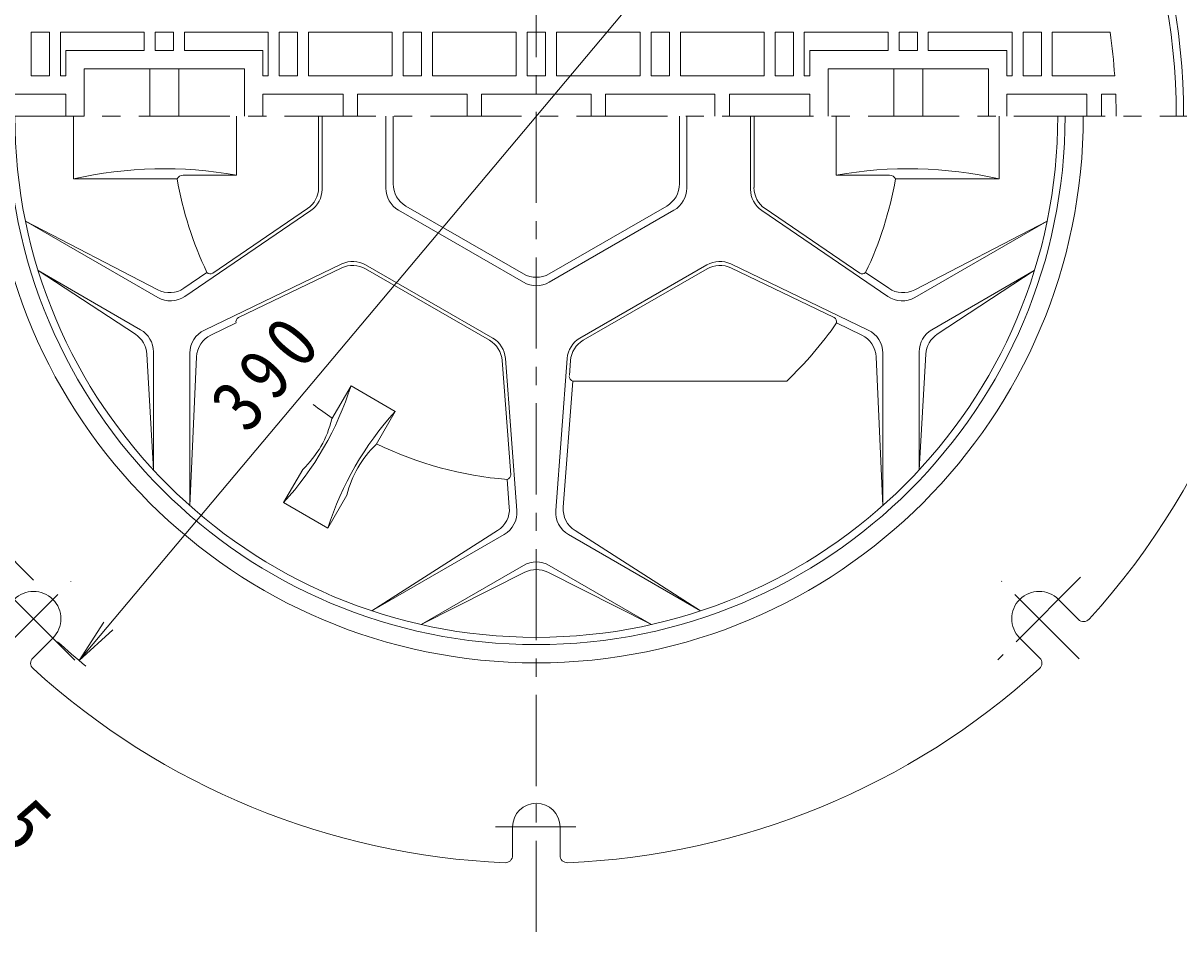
# Model space of a CAD drawing. Units: millimetres, scale not verified. Extents: x -491 to 384, y -667 to 704.
# Drawn here: x -194.2 to 122.7, y 15 to 264.3 of the extents above; entities that cross this region are included whole.
import ezdxf

# ---------------------------------------------------------------- set-up
doc = ezdxf.new("R2010")
doc.units = ezdxf.units.MM
doc.header["$LTSCALE"] = 5
doc.linetypes.add('CHAIN1', pattern=[8, 5, -1, 1, -1])
for name, color, linetype, lineweight in [('1-1_1-1ﾚｲﾔ', 2, 'Continuous', 18), ('1-2_1-2ﾚｲﾔ', 3, 'Continuous', 18), ('1-4_1-4ﾚｲﾔ', 7, 'Continuous', 18)]:
    doc.layers.add(name, color=color, linetype=linetype, lineweight=lineweight)
doc.styles.add('ＭＳ ゴシック', font='')
doc.styles.get('ＭＳ ゴシック').set_extended_font_data('MS Gothic')

msp = doc.modelspace()

# ---------------------------------------------------------------- linework, layer by layer
at = {"layer": '1-1_1-1ﾚｲﾔ', "linetype": 'CHAIN1'}
for p, q in [((-180.016, 89.578), (-202.706, 112.268)), ((-202.396, 89.938), (-181.108, 111.226)), ((95.755, 112.317), (73.066, 89.627)), ((95.396, 89.938), (74.108, 111.226)), ((-64.706, 43.833), (-42.682, 43.833))]:
    msp.add_line(p, q, dxfattribs=at)
at = {"layer": '1-1_1-1ﾚｲﾔ'}
for p, q in [((89.689, 106.251), (95.189, 100.751)), ((-186.082, 95.644), (-191.582, 90.145)), ((79.082, 95.644), (84.582, 90.145)), ((-60, 43.833), (-60, 36.011)), ((-47, 43.833), (-47, 36.012))]:
    msp.add_line(p, q, dxfattribs=at)
for centre, radius, start, end in [((-53.5, 238.833), 182.5, 0, 180), ((-53.5, 238.833), 177.5, 0, 180), ((-53.5, 238.833), 205, 317.68231, 42.31769), ((-53.5, 238.833), 204, 0, 38.38506), ((-53.5, 238.833), 195, 0, 37.81923), ((-53.5, 238.833), 193, 0, 37.66882), ((-53.5, 238.833), 184.5, 0, 37.41046), ((-53.5, 238.833), 150, 180, 0), ((-191.386, 100.948), 7.5, 315, 135), ((84.386, 100.948), 7.5, 45, 225), ((96.603, 102.166), 2, 225, 317.68182), ((-190.168, 88.73), 2, 135, 227.68182), ((83.168, 88.73), 2, 312.31818, 45), ((-53.5, 238.833), 205, 227.68231, 267.6002), ((-53.5, 238.833), 205, 272.39978, 312.31769), ((-53.5, 43.833), 6.5, 0, 180), ((-62, 36.011), 2, 267.60049, 0), ((-45, 36.012), 2, 180, 272.39951)]:
    msp.add_arc(centre, radius, start, end, dxfattribs=at)
at = {"layer": '1-2_1-2ﾚｲﾔ', "linetype": 'CHAIN1'}
for p, q in [((-53.5, 15.031), (-53.5, 475.901)), ((-282.52, 238.833), (173.55, 238.833))]:
    msp.add_line(p, q, dxfattribs=at)
at = {"layer": '1-2_1-2ﾚｲﾔ'}
for p, q in [((-192, 249.833), (-192, 261.833)), ((-192, 261.833), (-187, 261.833)), ((-187, 249.833), (-187, 261.833)), ((-184, 249.833), (-184, 261.833)), ((-161, 261.833), (-184, 261.833)), ((-161, 256.833), (-161, 261.833)), ((-158, 261.833), (-153, 261.833)), ((-158, 256.833), (-158, 261.833)), ((-153, 256.833), (-153, 261.833)), ((-150, 256.833), (-150, 261.833)), ((-124, 249.833), (-124, 261.833)), ((-124, 261.833), (-119, 261.833)), ((-119, 249.833), (-119, 261.833)), ((-116, 249.833), (-116, 261.833)), ((-90, 249.833), (-90, 261.833)), ((-90, 261.833), (-85, 261.833)), ((-85, 249.833), (-85, 261.833)), ((-82, 249.833), (-82, 261.833)), ((-51, 249.833), (-51, 261.833)), ((-25, 249.833), (-25, 261.833)), ((-22, 249.833), (-22, 261.833)), ((-17, 261.833), (-22, 261.833)), ((-17, 249.833), (-17, 261.833)), ((9, 249.833), (9, 261.833)), ((12, 249.833), (12, 261.833)), ((17, 261.833), (12, 261.833)), ((17, 249.833), (17, 261.833)), ((43, 256.833), (43, 261.833)), ((51, 261.833), (46, 261.833)), ((46, 256.833), (46, 261.833)), ((51, 256.833), (51, 261.833)), ((54, 261.833), (77, 261.833)), ((54, 256.833), (54, 261.833)), ((77, 249.833), (77, 261.833)), ((80, 249.833), (80, 261.833)), ((85, 261.833), (80, 261.833)), ((85, 249.833), (85, 261.833)), ((88, 249.833), (88, 261.833)), ((88, 261.833), (103.828, 261.833)), ((-182.5, 256.833), (-182.5, 249.833)), ((-182.5, 256.833), (-161, 256.833)), ((-158, 256.833), (-153, 256.833)), ((-150, 256.833), (-128.5, 256.833)), ((-128.5, 256.833), (-128.5, 249.833)), ((21.5, 256.833), (21.5, 249.833)), ((43, 256.833), (21.5, 256.833)), ((51, 256.833), (46, 256.833)), ((75.5, 256.833), (54, 256.833)), ((75.5, 256.833), (75.5, 249.833)), ((-177.5, 251.833), (-177.5, 238.833)), ((-177.5, 251.833), (-133.5, 251.833)), ((-159.5, 251.833), (-159.5, 238.833)), ((-151.5, 251.833), (-151.5, 238.833)), ((-133.5, 251.833), (-133.5, 238.833)), ((26.5, 251.833), (26.5, 238.833)), ((70.5, 251.833), (26.5, 251.833)), ((44.5, 251.833), (44.5, 238.833)), ((52.5, 251.833), (52.5, 238.833)), ((70.5, 251.833), (70.5, 238.833)), ((-192, 249.833), (-187, 249.833)), ((-182.5, 249.833), (-184, 249.833)), ((-127, 249.833), (-128.5, 249.833)), ((-124, 249.833), (-119, 249.833)), ((-93, 249.833), (-116, 249.833)), ((-90, 249.833), (-85, 249.833)), ((-59, 249.833), (-82, 249.833)), ((-56, 249.833), (-51, 249.833)), ((-48, 249.833), (-25, 249.833)), ((-17, 249.833), (-22, 249.833)), ((-14, 249.833), (9, 249.833)), ((17, 249.833), (12, 249.833)), ((20, 249.833), (21.5, 249.833)), ((75.5, 249.833), (77, 249.833)), ((85, 249.833), (80, 249.833)), ((88, 249.833), (105.119, 249.833)), ((-204.5, 244.833), (-182.5, 244.833)), ((-182.5, 244.833), (-182.5, 238.833)), ((-128.5, 244.833), (-128.5, 238.833)), ((-128.5, 244.833), (-106.5, 244.833)), ((-106.5, 238.833), (-106.5, 244.833)), ((-102.5, 238.833), (-102.5, 244.833)), ((-102.5, 244.833), (-72.5, 244.833)), ((-72.5, 238.833), (-72.5, 244.833)), ((-38.5, 238.833), (-38.5, 244.833)), ((-34.5, 238.833), (-34.5, 244.833)), ((-4.5, 244.833), (-34.5, 244.833)), ((-4.5, 238.833), (-4.5, 244.833)), ((-0.5, 238.833), (-0.5, 244.833)), ((21.5, 244.833), (-0.5, 244.833)), ((21.5, 244.833), (21.5, 238.833)), ((75.5, 244.833), (75.5, 238.833)), ((97.5, 244.833), (75.5, 244.833)), ((97.5, 238.833), (97.5, 244.833)), ((101.5, 238.833), (101.5, 244.833)), ((105.387, 244.833), (101.5, 244.833)), ((-113.197, 219.216), (-113.197, 238.833)), ((-112.25, 218.716), (-112.25, 238.833)), ((-94.75, 219.059), (-94.75, 238.833)), ((-92.75, 220.214), (-92.75, 238.833)), ((-14.25, 220.214), (-14.25, 238.833)), ((-12.25, 219.059), (-12.25, 238.833)), ((5.25, 218.716), (5.25, 238.833)), ((6.198, 219.216), (6.198, 238.833)), ((-149.865, 189.352), (-115.304, 212.933)), ((-116.252, 213.434), (-142.21, 195.722)), ((-91.25, 212.997), (-57, 193.223)), ((-89.25, 214.152), (-57, 195.532)), ((-17.75, 214.152), (-50, 195.532)), ((-15.75, 212.997), (-50, 193.223)), ((42.865, 189.352), (8.305, 212.933)), ((9.252, 213.434), (35.21, 195.722)), ((-157.311, 189.072), (-193.563, 210.002)), ((-157.303, 191.163), (-193.563, 210.002)), ((50.304, 191.163), (86.564, 210.002)), ((50.311, 189.072), (86.564, 210.002)), ((-144.535, 180.119), (-106.832, 198.259)), ((-106.873, 197.188), (-135.19, 183.564)), ((-100.338, 196.943), (-66.36, 177.325)), ((-100.297, 198.013), (-65.453, 177.896)), ((-6.702, 198.013), (-41.547, 177.896)), ((-6.662, 196.943), (-40.64, 177.325)), ((37.535, 180.119), (-0.168, 198.259)), ((-0.127, 197.188), (28.19, 183.564)), ((-162, 180.232), (-190.071, 196.439)), ((-163.452, 178.992), (-190.071, 196.439)), ((-150.131, 191.592), (-143.815, 195.901)), ((43.131, 191.592), (36.815, 195.901)), ((55, 180.232), (83.072, 196.439)), ((56.452, 178.992), (83.071, 196.439)), ((-142.728, 178.769), (-135.838, 182.084)), ((35.728, 178.769), (28.838, 182.084)), ((-160.3, 173.533), (-158.5, 141.756)), ((-158.5, 174.17), (-158.5, 141.756)), ((-148.5, 173.811), (-148.5, 131.95)), ((-146.686, 172.772), (-148.5, 131.95)), ((-62.88, 171.789), (-60.52, 140.453)), ((-58.83, 130.638), (-61.972, 172.359)), ((-48.169, 130.638), (-45.028, 172.359)), ((-44.43, 167.683), (-44.12, 171.789)), ((39.686, 172.772), (41.5, 131.95)), ((41.5, 173.811), (41.5, 131.95)), ((51.5, 174.17), (51.5, 141.756)), ((53.301, 173.533), (51.5, 141.756)), ((-109.562, 155.73), (-104.312, 164.824)), ((-104.312, 164.824), (-92.188, 157.824)), ((-46.097, 131.528), (-43.491, 166.132)), ((-43.491, 166.132), (15.163, 166.132)), ((-92.188, 157.824), (-97.438, 148.731)), ((-122.812, 132.781), (-117.562, 141.875)), ((-60.903, 131.528), (-61.477, 139.152)), ((-105.438, 134.874), (-110.688, 125.781)), ((-110.688, 125.781), (-122.812, 132.781)), ((-64.118, 125.102), (-98.563, 103.12)), ((-62.311, 124.05), (-98.563, 103.12)), ((-44.689, 124.05), (-8.436, 103.12)), ((-42.882, 125.102), (-8.436, 103.12)), ((-57, 115.569), (-85.071, 99.362)), ((-50, 115.569), (-21.928, 99.362)), ((-56.652, 113.691), (-85.071, 99.362)), ((-50.348, 113.691), (-21.928, 99.362))]:
    msp.add_line(p, q, dxfattribs=at)
for points in [[(-127, 249.833), (-127, 261.833), (-150, 261.833)], [(-93, 249.833), (-93, 261.833), (-116, 261.833)], [(-59, 249.833), (-59, 261.833), (-82, 261.833)], [(-56, 249.833), (-56, 261.833), (-51, 261.833)], [(-48, 249.833), (-48, 261.833), (-25, 261.833)], [(-14, 249.833), (-14, 261.833), (9, 261.833)], [(20, 249.833), (20, 261.833), (43, 261.833)], [(-68.5, 238.833), (-68.5, 244.833), (-38.5, 244.833)], [(-180.45, 238.833), (-180.45, 221.583), (-152.001, 221.583)], [(-150.37, 222.636), (-135.743, 222.636), (-135.743, 238.833)], [(43.37, 222.636), (28.743, 222.636), (28.743, 238.833)], [(73.45, 238.833), (73.45, 221.583), (45.001, 221.583)]]:
    msp.add_lwpolyline(points, dxfattribs=at)
for centre, radius, start, end in [((-53.5, 238.833), 175.5, 0, 180), ((-53.5, 238.833), 159, 3.96703, 8.31725), ((-53.5, 238.833), 159, 0, 2.16261), ((-53.5, 238.833), 145, 180, 0), ((-53.5, 238.833), 143, 180, 0), ((-155.5, 111.822), 112.562, 79.89095, 102.80635), ((-150.441, 220.902), 1.702, 87.62321, 156.4072), ((48.5, 111.822), 112.562, 77.19365, 100.10905), ((43.441, 220.902), 1.702, 23.5928, 92.37679), ((-53.5, 238.833), 100, 189.9332, 205.4245), ((-120.197, 219.216), 7, 304.30635, 0), ((-119.25, 218.716), 7, 304.30635, 0), ((-87.75, 219.059), 7, 180, 239.99998), ((-85.75, 220.214), 7, 180, 239.99998), ((-21.25, 220.214), 7, 300.00002, 0), ((-19.25, 219.059), 7, 300.00002, 0), ((12.25, 218.716), 7, 180, 235.69365), ((13.197, 219.216), 7, 180, 235.69365), ((-53.5, 238.833), 100, 334.5755, 350.0668), ((-103.838, 190.88), 7, 59.99998, 115.69363), ((-103.797, 191.951), 7, 59.99974, 115.6931), ((-3.202, 191.951), 7, 64.3069, 120.00026), ((-3.162, 190.88), 7, 64.30632, 119.99997), ((-142.887, 196.937), 1.391, 228.13828, 299.14452), ((-53.5, 201.594), 7, 239.99998, 300.00002), ((35.887, 196.937), 1.391, 240.85548, 311.86172), ((-154.076, 197.374), 7, 242.54431, 304.30646), ((-53.5, 199.285), 7, 239.99988, 300.00002), ((47.076, 197.374), 7, 235.69354, 297.45569), ((-153.811, 195.134), 7, 240.00009, 304.30669), ((46.811, 195.134), 7, 235.69331, 299.99991), ((-134.477, 182.37), 1.391, 120.85612, 191.86237), ((-53.5, 238.833), 100, 313.36365, 325.42448), ((27.477, 182.37), 1.391, 348.13712, 59.14336), ((-167.289, 173.137), 7, 3.24266, 56.75726), ((-165.5, 174.17), 7, 0, 59.99998), ((-141.5, 173.811), 7, 115.69301, 180), ((-139.693, 172.462), 7, 115.69347, 177.45557), ((-68.952, 171.833), 7, 4.30652, 60.00009), ((-38.047, 171.833), 7, 119.99995, 175.69353), ((32.693, 172.462), 7, 2.54443, 64.30653), ((34.5, 173.811), 7, 0, 64.30699), ((58.5, 174.17), 7, 120.00002, 180), ((60.289, 173.137), 7, 123.24274, 176.75734), ((-69.86, 171.263), 7, 4.30634, 59.99988), ((-37.14, 171.263), 7, 120.00008, 175.69362), ((-186.795, 191.084), 86.562, 317.65961, 342.34039), ((-43.058, 167.454), 1.391, 180.85661, 251.86285), ((-53.5, 238.833), 100, 232.30213, 235.98611), ((-137.253, 162.481), 28.502, 313.6991, 346.3009), ((-28.205, 99.522), 86.562, 137.65961, 162.34039), ((-77.747, 128.125), 28.502, 133.6991, 166.3009), ((-53.5, 238.833), 100, 244.01396, 265.42445), ((-61.91, 140.474), 1.391, 288.13715, 359.14339), ((-67.883, 131.002), 7, 302.54445, 4.30655), ((-65.811, 130.112), 7, 300.00002, 4.30701), ((-41.189, 130.112), 7, 175.69304, 240.00003), ((-39.116, 131.002), 7, 175.6935, 237.4556), ((-53.5, 109.507), 7, 60.00003, 120.00002), ((-53.5, 107.441), 7, 63.24275, 116.75735)]:
    msp.add_arc(centre, radius, start, end, dxfattribs=at)
at = {"layer": '1-4_1-4ﾚｲﾔ'}
for p, q in [((-178.843, 89.454), (71.843, 388.212)), ((-191.386, 111.554), (-230.455, 150.623)), ((-178.843, 89.454), (-172.127, 99.997)), ((-178.843, 89.454), (-169.627, 97.899))]:
    msp.add_line(p, q, dxfattribs=at)
msp.add_arc((-53.5, 238.833), 195, 227.68234, 230.69928, dxfattribs=at)

# ---------------------------------------------------------------- texts
at = {"layer": '1-4_1-4ﾚｲﾔ', "color": 2, "char_height": 14.66, "attachment_point": 7, "style": 'ＭＳ ゴシック'}
for s, insert, rotation in [('\\T1.27;\\W0.9;390', (-132.517, 151.178), 50), ('\\T1.27;\\W0.95;15', (-210.946, 50.984), 315)]:
    msp.add_mtext(s, dxfattribs=dict(at, insert=insert, rotation=rotation))

doc.saveas('drawing.dxf')
